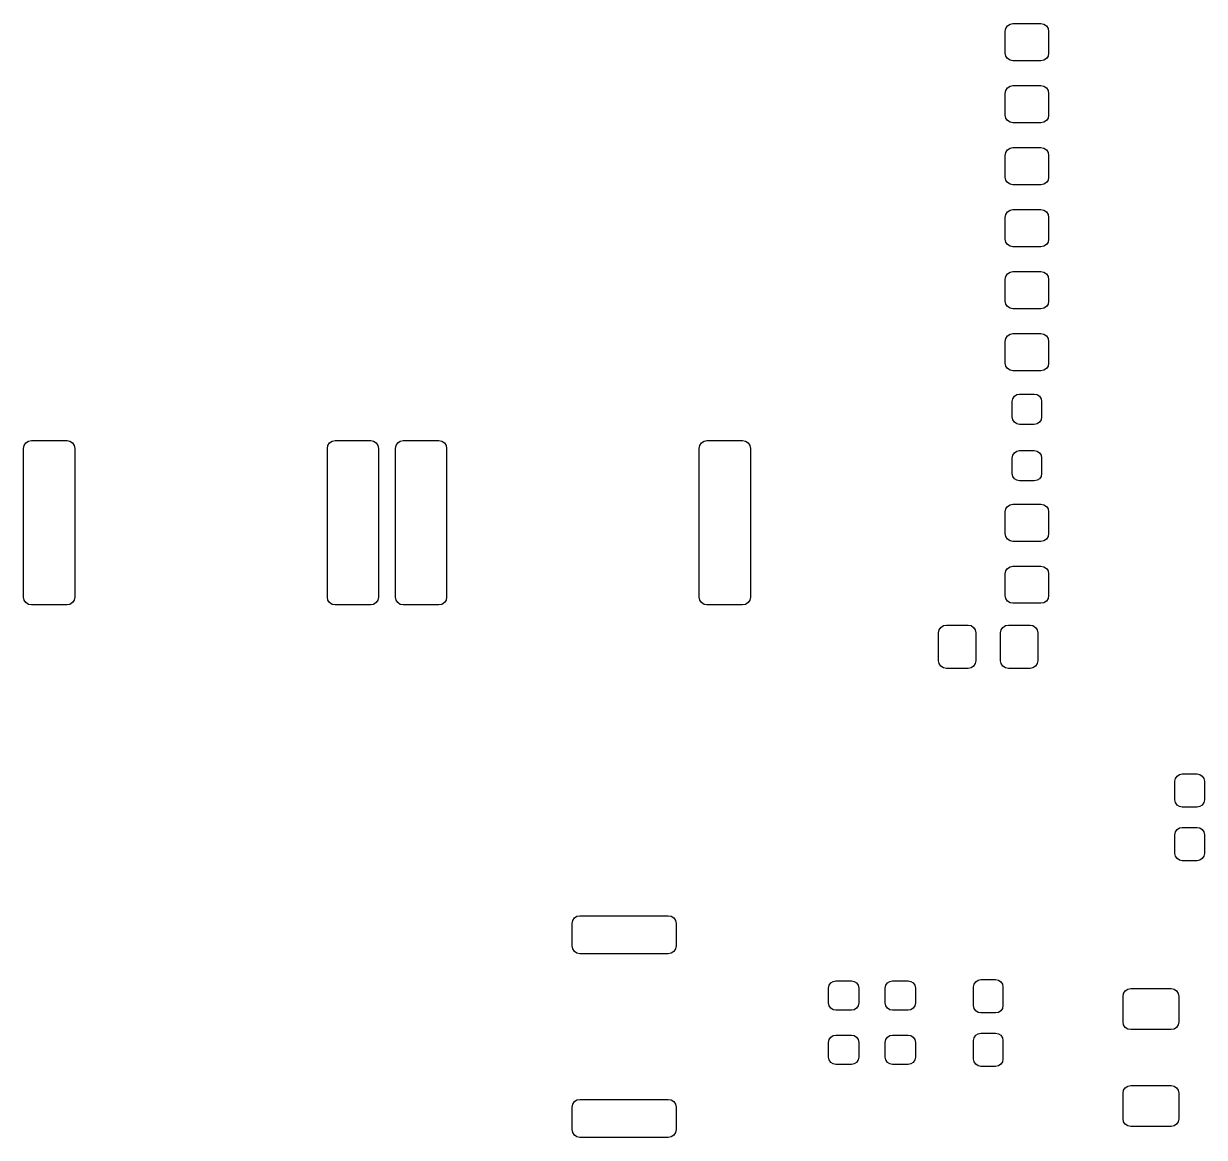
# Model space of a CAD drawing. Extents: x 1 to 7.22, y -3.32 to -0.84.
# Drawn here: x 1.004 to 2.504, y -2.257 to -0.843 of the extents above; entities that cross this region are included whole.
import ezdxf

# ---------------------------------------------------------------- set-up
doc = ezdxf.new("R2010")
doc.units = 0
doc.header["$MEASUREMENT"] = 0
doc.layers.add('BLACK', color=7, linetype='CONTINUOUS')

msp = doc.modelspace()

# ---------------------------------------------------------------- linework, layer by layer
at = {"layer": 'BLACK', "linetype": 'CONTINUOUS'}
for p, q in [((2.251, -0.8524), (2.2517, -0.8486)), ((2.251, -0.8799), (2.251, -0.8524)), ((2.2517, -0.8486), (2.2539, -0.8454)), ((2.2539, -0.8454), (2.2571, -0.8433)), ((2.2571, -0.8433), (2.2608, -0.8425)), ((2.2608, -0.8425), (2.2963, -0.8425)), ((2.2963, -0.8425), (2.3, -0.8433)), ((2.3, -0.8433), (2.3032, -0.8454)), ((2.3032, -0.8454), (2.3054, -0.8486)), ((2.3054, -0.8486), (2.3061, -0.8524)), ((2.3061, -0.8524), (2.3061, -0.8799)), ((2.2517, -0.8837), (2.251, -0.8799)), ((2.2539, -0.8869), (2.2517, -0.8837)), ((2.3054, -0.8837), (2.3032, -0.8869)), ((2.3061, -0.8799), (2.3054, -0.8837)), ((2.2571, -0.889), (2.2539, -0.8869)), ((2.2608, -0.8898), (2.2571, -0.889)), ((2.2963, -0.8898), (2.2608, -0.8898)), ((2.3, -0.889), (2.2963, -0.8898)), ((2.3032, -0.8869), (2.3, -0.889)), ((2.251, -0.9311), (2.2517, -0.9273)), ((2.2517, -0.9273), (2.2539, -0.9241)), ((2.2539, -0.9241), (2.2571, -0.922)), ((2.2571, -0.922), (2.2608, -0.9213)), ((2.2608, -0.9213), (2.2963, -0.9213)), ((2.2963, -0.9213), (2.3, -0.922)), ((2.3, -0.922), (2.3032, -0.9241)), ((2.3032, -0.9241), (2.3054, -0.9273)), ((2.3054, -0.9273), (2.3061, -0.9311)), ((2.251, -0.9587), (2.251, -0.9311)), ((2.3061, -0.9311), (2.3061, -0.9587)), ((2.2517, -0.9624), (2.251, -0.9587)), ((2.3061, -0.9587), (2.3054, -0.9624)), ((2.2539, -0.9656), (2.2517, -0.9624)), ((2.2571, -0.9678), (2.2539, -0.9656)), ((2.2608, -0.9685), (2.2571, -0.9678)), ((2.2963, -0.9685), (2.2608, -0.9685)), ((2.3, -0.9678), (2.2963, -0.9685)), ((2.3032, -0.9656), (2.3, -0.9678)), ((2.3054, -0.9624), (2.3032, -0.9656)), ((2.2517, -1.0061), (2.2539, -1.0029)), ((2.2539, -1.0029), (2.2571, -1.0007)), ((2.2571, -1.0007), (2.2608, -1)), ((2.2608, -1), (2.2963, -1)), ((2.2963, -1), (2.3, -1.0007)), ((2.3, -1.0007), (2.3032, -1.0029)), ((2.3032, -1.0029), (2.3054, -1.0061)), ((2.251, -1.0098), (2.2517, -1.0061)), ((2.251, -1.0374), (2.251, -1.0098)), ((2.3054, -1.0061), (2.3061, -1.0098)), ((2.3061, -1.0098), (2.3061, -1.0374)), ((2.2517, -1.0412), (2.251, -1.0374)), ((2.2539, -1.0444), (2.2517, -1.0412)), ((2.2571, -1.0465), (2.2539, -1.0444)), ((2.2608, -1.0472), (2.2571, -1.0465)), ((2.2963, -1.0472), (2.2608, -1.0472)), ((2.3, -1.0465), (2.2963, -1.0472)), ((2.3032, -1.0444), (2.3, -1.0465)), ((2.3054, -1.0412), (2.3032, -1.0444)), ((2.3061, -1.0374), (2.3054, -1.0412)), ((2.2539, -1.0816), (2.2571, -1.0795)), ((2.2571, -1.0795), (2.2608, -1.0787)), ((2.2608, -1.0787), (2.2963, -1.0787)), ((2.2963, -1.0787), (2.3, -1.0795)), ((2.3, -1.0795), (2.3032, -1.0816)), ((2.251, -1.0886), (2.2517, -1.0848)), ((2.251, -1.1161), (2.251, -1.0886)), ((2.2517, -1.0848), (2.2539, -1.0816)), ((2.3032, -1.0816), (2.3054, -1.0848)), ((2.3054, -1.0848), (2.3061, -1.0886)), ((2.3061, -1.0886), (2.3061, -1.1161)), ((2.2517, -1.1199), (2.251, -1.1161)), ((2.2539, -1.1231), (2.2517, -1.1199)), ((2.2571, -1.1252), (2.2539, -1.1231)), ((2.3032, -1.1231), (2.3, -1.1252)), ((2.3054, -1.1199), (2.3032, -1.1231)), ((2.3061, -1.1161), (2.3054, -1.1199)), ((2.2608, -1.126), (2.2571, -1.1252)), ((2.2963, -1.126), (2.2608, -1.126)), ((2.3, -1.1252), (2.2963, -1.126)), ((2.251, -1.1673), (2.2517, -1.1636)), ((2.251, -1.1949), (2.251, -1.1673)), ((2.2517, -1.1636), (2.2539, -1.1604)), ((2.2539, -1.1604), (2.2571, -1.1582)), ((2.2571, -1.1582), (2.2608, -1.1575)), ((2.2608, -1.1575), (2.2963, -1.1575)), ((2.2963, -1.1575), (2.3, -1.1582)), ((2.3, -1.1582), (2.3032, -1.1604)), ((2.3032, -1.1604), (2.3054, -1.1636)), ((2.3054, -1.1636), (2.3061, -1.1673)), ((2.3061, -1.1673), (2.3061, -1.1949)), ((2.2517, -1.1986), (2.251, -1.1949)), ((2.2539, -1.2018), (2.2517, -1.1986)), ((2.3054, -1.1986), (2.3032, -1.2018)), ((2.3061, -1.1949), (2.3054, -1.1986)), ((2.2571, -1.204), (2.2539, -1.2018)), ((2.2608, -1.2047), (2.2571, -1.204)), ((2.2963, -1.2047), (2.2608, -1.2047)), ((2.3, -1.204), (2.2963, -1.2047)), ((2.3032, -1.2018), (2.3, -1.204)), ((2.251, -1.2461), (2.2517, -1.2423)), ((2.2517, -1.2423), (2.2539, -1.2391)), ((2.2539, -1.2391), (2.2571, -1.237)), ((2.2571, -1.237), (2.2608, -1.2362)), ((2.2608, -1.2362), (2.2963, -1.2362)), ((2.2963, -1.2362), (2.3, -1.237)), ((2.3, -1.237), (2.3032, -1.2391)), ((2.3032, -1.2391), (2.3054, -1.2423)), ((2.3054, -1.2423), (2.3061, -1.2461)), ((2.251, -1.2736), (2.251, -1.2461)), ((2.3061, -1.2461), (2.3061, -1.2736)), ((2.2517, -1.2774), (2.251, -1.2736)), ((2.3061, -1.2736), (2.3054, -1.2774)), ((2.2539, -1.2806), (2.2517, -1.2774)), ((2.2571, -1.2827), (2.2539, -1.2806)), ((2.2608, -1.2835), (2.2571, -1.2827)), ((2.2963, -1.2835), (2.2608, -1.2835)), ((2.3, -1.2827), (2.2963, -1.2835)), ((2.3032, -1.2806), (2.3, -1.2827)), ((2.3054, -1.2774), (2.3032, -1.2806)), ((2.2598, -1.3223), (2.2606, -1.3188)), ((2.2606, -1.3188), (2.2626, -1.3157)), ((2.2626, -1.3157), (2.2656, -1.3137)), ((2.2656, -1.3137), (2.2692, -1.313)), ((2.2692, -1.313), (2.2879, -1.313)), ((2.2879, -1.313), (2.2915, -1.3137)), ((2.2915, -1.3137), (2.2945, -1.3157)), ((2.2945, -1.3157), (2.2965, -1.3188)), ((2.2965, -1.3188), (2.2972, -1.3223)), ((2.2598, -1.342), (2.2598, -1.3223)), ((2.2972, -1.3223), (2.2972, -1.342)), ((2.2606, -1.3456), (2.2598, -1.342)), ((2.2626, -1.3486), (2.2606, -1.3456)), ((2.2656, -1.3507), (2.2626, -1.3486)), ((2.2945, -1.3486), (2.2915, -1.3507)), ((2.2965, -1.3456), (2.2945, -1.3486)), ((2.2972, -1.342), (2.2965, -1.3456)), ((2.2692, -1.3514), (2.2656, -1.3507)), ((2.2879, -1.3514), (2.2692, -1.3514)), ((2.2915, -1.3507), (2.2879, -1.3514)), ((1.0039, -1.3819), (1.0047, -1.3781)), ((1.0047, -1.3781), (1.0068, -1.3749)), ((1.0068, -1.3749), (1.01, -1.3728)), ((1.01, -1.3728), (1.0138, -1.372)), ((1.0138, -1.372), (1.0591, -1.372)), ((1.0591, -1.372), (1.0628, -1.3728)), ((1.0628, -1.3728), (1.066, -1.3749)), ((1.066, -1.3749), (1.0681, -1.3781)), ((1.0681, -1.3781), (1.0689, -1.3819)), ((1.3898, -1.3819), (1.3905, -1.3781)), ((1.3905, -1.3781), (1.3926, -1.3749)), ((1.3926, -1.3749), (1.3958, -1.3728)), ((1.3958, -1.3728), (1.3996, -1.372)), ((1.3996, -1.372), (1.4449, -1.372)), ((1.4449, -1.372), (1.4486, -1.3728)), ((1.4486, -1.3728), (1.4518, -1.3749)), ((1.4518, -1.3749), (1.454, -1.3781)), ((1.454, -1.3781), (1.4547, -1.3819)), ((1.4764, -1.3819), (1.4771, -1.3781)), ((1.4771, -1.3781), (1.4793, -1.3749)), ((1.4793, -1.3749), (1.4825, -1.3728)), ((1.4825, -1.3728), (1.4862, -1.372)), ((1.4862, -1.372), (1.5315, -1.372)), ((1.5315, -1.372), (1.5353, -1.3728)), ((1.5353, -1.3728), (1.5385, -1.3749)), ((1.5385, -1.3749), (1.5406, -1.3781)), ((1.5406, -1.3781), (1.5413, -1.3819)), ((1.8622, -1.3819), (1.863, -1.3781)), ((1.863, -1.3781), (1.8651, -1.3749)), ((1.8651, -1.3749), (1.8683, -1.3728)), ((1.8683, -1.3728), (1.872, -1.372)), ((1.872, -1.372), (1.9173, -1.372)), ((1.9173, -1.372), (1.9211, -1.3728)), ((1.9211, -1.3728), (1.9243, -1.3749)), ((1.9243, -1.3749), (1.9264, -1.3781)), ((1.9264, -1.3781), (1.9272, -1.3819)), ((1.0039, -1.5709), (1.0039, -1.3819)), ((1.0689, -1.3819), (1.0689, -1.5709)), ((1.3898, -1.5709), (1.3898, -1.3819)), ((1.4547, -1.3819), (1.4547, -1.5709)), ((1.4764, -1.5709), (1.4764, -1.3819)), ((1.5413, -1.3819), (1.5413, -1.5709)), ((1.8622, -1.5709), (1.8622, -1.3819)), ((1.9272, -1.3819), (1.9272, -1.5709)), ((2.2598, -1.3942), (2.2606, -1.3906)), ((2.2598, -1.4139), (2.2598, -1.3942)), ((2.2606, -1.3906), (2.2626, -1.3876)), ((2.2626, -1.3876), (2.2656, -1.3856)), ((2.2656, -1.3856), (2.2692, -1.3848)), ((2.2692, -1.3848), (2.2879, -1.3848)), ((2.2879, -1.3848), (2.2915, -1.3856)), ((2.2915, -1.3856), (2.2945, -1.3876)), ((2.2945, -1.3876), (2.2965, -1.3906)), ((2.2965, -1.3906), (2.2972, -1.3942)), ((2.2972, -1.3942), (2.2972, -1.4139)), ((2.2606, -1.4175), (2.2598, -1.4139)), ((2.2626, -1.4205), (2.2606, -1.4175)), ((2.2656, -1.4225), (2.2626, -1.4205)), ((2.2692, -1.4232), (2.2656, -1.4225)), ((2.2879, -1.4232), (2.2692, -1.4232)), ((2.2915, -1.4225), (2.2879, -1.4232)), ((2.2945, -1.4205), (2.2915, -1.4225)), ((2.2965, -1.4175), (2.2945, -1.4205)), ((2.2972, -1.4139), (2.2965, -1.4175)), ((2.2539, -1.4556), (2.2571, -1.4535)), ((2.2571, -1.4535), (2.2608, -1.4528)), ((2.2608, -1.4528), (2.2963, -1.4528)), ((2.2963, -1.4528), (2.3, -1.4535)), ((2.3, -1.4535), (2.3032, -1.4556)), ((2.251, -1.4626), (2.2517, -1.4588)), ((2.251, -1.4902), (2.251, -1.4626)), ((2.2517, -1.4588), (2.2539, -1.4556)), ((2.3032, -1.4556), (2.3054, -1.4588)), ((2.3054, -1.4588), (2.3061, -1.4626)), ((2.3061, -1.4626), (2.3061, -1.4902)), ((2.2517, -1.4939), (2.251, -1.4902)), ((2.2539, -1.4971), (2.2517, -1.4939)), ((2.2571, -1.4993), (2.2539, -1.4971)), ((2.2608, -1.5), (2.2571, -1.4993)), ((2.2963, -1.5), (2.2608, -1.5)), ((2.3, -1.4993), (2.2963, -1.5)), ((2.3032, -1.4971), (2.3, -1.4993)), ((2.3054, -1.4939), (2.3032, -1.4971)), ((2.3061, -1.4902), (2.3054, -1.4939)), ((2.251, -1.5413), (2.2517, -1.5376)), ((2.251, -1.5689), (2.251, -1.5413)), ((2.2517, -1.5376), (2.2539, -1.5344)), ((2.2539, -1.5344), (2.2571, -1.5322)), ((2.2571, -1.5322), (2.2608, -1.5315)), ((2.2608, -1.5315), (2.2963, -1.5315)), ((2.2963, -1.5315), (2.3, -1.5322)), ((2.3, -1.5322), (2.3032, -1.5344)), ((2.3032, -1.5344), (2.3054, -1.5376)), ((2.3054, -1.5376), (2.3061, -1.5413)), ((2.3061, -1.5413), (2.3061, -1.5689)), ((1.0047, -1.5746), (1.0039, -1.5709)), ((1.0068, -1.5778), (1.0047, -1.5746)), ((1.0681, -1.5746), (1.066, -1.5778)), ((1.0689, -1.5709), (1.0681, -1.5746)), ((1.3905, -1.5746), (1.3898, -1.5709)), ((1.3926, -1.5778), (1.3905, -1.5746)), ((1.454, -1.5746), (1.4518, -1.5778)), ((1.4547, -1.5709), (1.454, -1.5746)), ((1.4771, -1.5746), (1.4764, -1.5709)), ((1.4793, -1.5778), (1.4771, -1.5746)), ((1.5406, -1.5746), (1.5385, -1.5778)), ((1.5413, -1.5709), (1.5406, -1.5746)), ((1.863, -1.5746), (1.8622, -1.5709)), ((1.8651, -1.5778), (1.863, -1.5746)), ((1.9264, -1.5746), (1.9243, -1.5778)), ((1.9272, -1.5709), (1.9264, -1.5746)), ((2.2517, -1.5727), (2.251, -1.5689)), ((2.2539, -1.5759), (2.2517, -1.5727)), ((2.3054, -1.5727), (2.3032, -1.5759)), ((2.3061, -1.5689), (2.3054, -1.5727)), ((1.01, -1.58), (1.0068, -1.5778)), ((1.0138, -1.5807), (1.01, -1.58)), ((1.0591, -1.5807), (1.0138, -1.5807)), ((1.0628, -1.58), (1.0591, -1.5807)), ((1.066, -1.5778), (1.0628, -1.58)), ((1.3958, -1.58), (1.3926, -1.5778)), ((1.3996, -1.5807), (1.3958, -1.58)), ((1.4449, -1.5807), (1.3996, -1.5807)), ((1.4486, -1.58), (1.4449, -1.5807)), ((1.4518, -1.5778), (1.4486, -1.58)), ((1.4825, -1.58), (1.4793, -1.5778)), ((1.4862, -1.5807), (1.4825, -1.58)), ((1.5315, -1.5807), (1.4862, -1.5807)), ((1.5353, -1.58), (1.5315, -1.5807)), ((1.5385, -1.5778), (1.5353, -1.58)), ((1.8683, -1.58), (1.8651, -1.5778)), ((1.872, -1.5807), (1.8683, -1.58)), ((1.9173, -1.5807), (1.872, -1.5807)), ((1.9211, -1.58), (1.9173, -1.5807)), ((1.9243, -1.5778), (1.9211, -1.58)), ((2.2571, -1.578), (2.2539, -1.5759)), ((2.2608, -1.5787), (2.2571, -1.578)), ((2.2963, -1.5787), (2.2608, -1.5787)), ((2.3, -1.578), (2.2963, -1.5787)), ((2.3032, -1.5759), (2.3, -1.578)), ((2.1663, -1.6161), (2.1671, -1.6124)), ((2.1663, -1.6516), (2.1663, -1.6161)), ((2.1671, -1.6124), (2.1692, -1.6092)), ((2.1692, -1.6092), (2.1724, -1.607)), ((2.1724, -1.607), (2.1762, -1.6063)), ((2.1762, -1.6063), (2.2037, -1.6063)), ((2.2037, -1.6063), (2.2075, -1.607)), ((2.2075, -1.607), (2.2107, -1.6092)), ((2.2107, -1.6092), (2.2128, -1.6124)), ((2.2128, -1.6124), (2.2136, -1.6161)), ((2.2136, -1.6161), (2.2136, -1.6516)), ((2.2451, -1.6161), (2.2458, -1.6124)), ((2.2451, -1.6516), (2.2451, -1.6161)), ((2.2458, -1.6124), (2.248, -1.6092)), ((2.248, -1.6092), (2.2512, -1.607)), ((2.2512, -1.607), (2.2549, -1.6063)), ((2.2549, -1.6063), (2.2825, -1.6063)), ((2.2825, -1.6063), (2.2862, -1.607)), ((2.2862, -1.607), (2.2894, -1.6092)), ((2.2894, -1.6092), (2.2916, -1.6124)), ((2.2916, -1.6124), (2.2923, -1.6161)), ((2.2923, -1.6161), (2.2923, -1.6516)), ((2.1671, -1.6553), (2.1663, -1.6516)), ((2.1692, -1.6585), (2.1671, -1.6553)), ((2.1724, -1.6607), (2.1692, -1.6585)), ((2.1762, -1.6614), (2.1724, -1.6607)), ((2.2037, -1.6614), (2.1762, -1.6614)), ((2.2075, -1.6607), (2.2037, -1.6614)), ((2.2107, -1.6585), (2.2075, -1.6607)), ((2.2128, -1.6553), (2.2107, -1.6585)), ((2.2136, -1.6516), (2.2128, -1.6553)), ((2.2458, -1.6553), (2.2451, -1.6516)), ((2.248, -1.6585), (2.2458, -1.6553)), ((2.2512, -1.6607), (2.248, -1.6585)), ((2.2549, -1.6614), (2.2512, -1.6607)), ((2.2825, -1.6614), (2.2549, -1.6614)), ((2.2862, -1.6607), (2.2825, -1.6614)), ((2.2894, -1.6585), (2.2862, -1.6607)), ((2.2916, -1.6553), (2.2894, -1.6585)), ((2.2923, -1.6516), (2.2916, -1.6553)), ((2.4672, -1.801), (2.4693, -1.798)), ((2.4693, -1.798), (2.4723, -1.796)), ((2.4723, -1.796), (2.4759, -1.7953)), ((2.4759, -1.7953), (2.4946, -1.7953)), ((2.4946, -1.7953), (2.4982, -1.796)), ((2.4982, -1.796), (2.5012, -1.798)), ((2.5012, -1.798), (2.5032, -1.801)), ((2.4665, -1.8046), (2.4672, -1.801)), ((2.4665, -1.8282), (2.4665, -1.8046)), ((2.5032, -1.801), (2.5039, -1.8046)), ((2.5039, -1.8046), (2.5039, -1.8282)), ((2.4672, -1.8318), (2.4665, -1.8282)), ((2.5039, -1.8282), (2.5032, -1.8318)), ((2.4693, -1.8349), (2.4672, -1.8318)), ((2.4723, -1.8369), (2.4693, -1.8349)), ((2.4759, -1.8376), (2.4723, -1.8369)), ((2.4946, -1.8376), (2.4759, -1.8376)), ((2.4982, -1.8369), (2.4946, -1.8376)), ((2.5012, -1.8349), (2.4982, -1.8369)), ((2.5032, -1.8318), (2.5012, -1.8349)), ((2.4665, -1.8725), (2.4672, -1.869)), ((2.4665, -1.8962), (2.4665, -1.8725)), ((2.4672, -1.869), (2.4693, -1.8659)), ((2.4693, -1.8659), (2.4723, -1.8639)), ((2.4723, -1.8639), (2.4759, -1.8632)), ((2.4759, -1.8632), (2.4946, -1.8632)), ((2.4946, -1.8632), (2.4982, -1.8639)), ((2.4982, -1.8639), (2.5012, -1.8659)), ((2.5012, -1.8659), (2.5032, -1.869)), ((2.5032, -1.869), (2.5039, -1.8725)), ((2.5039, -1.8725), (2.5039, -1.8962)), ((2.4672, -1.8997), (2.4665, -1.8962)), ((2.4693, -1.9028), (2.4672, -1.8997)), ((2.4723, -1.9048), (2.4693, -1.9028)), ((2.4759, -1.9055), (2.4723, -1.9048)), ((2.4982, -1.9048), (2.4946, -1.9055)), ((2.5012, -1.9028), (2.4982, -1.9048)), ((2.5032, -1.8997), (2.5012, -1.9028)), ((2.5039, -1.8962), (2.5032, -1.8997)), ((2.4946, -1.9055), (2.4759, -1.9055)), ((1.7015, -1.9815), (1.7037, -1.9783)), ((1.7037, -1.9783), (1.7069, -1.9761)), ((1.7069, -1.9761), (1.7106, -1.9754)), ((1.7106, -1.9754), (1.8228, -1.9754)), ((1.8228, -1.9754), (1.8266, -1.9761)), ((1.8266, -1.9761), (1.8298, -1.9783)), ((1.8298, -1.9783), (1.8319, -1.9815)), ((1.7008, -1.9852), (1.7015, -1.9815)), ((1.7008, -2.0138), (1.7008, -1.9852)), ((1.8319, -1.9815), (1.8327, -1.9852)), ((1.8327, -1.9852), (1.8327, -2.0138)), ((1.7015, -2.0175), (1.7008, -2.0138)), ((1.7037, -2.0207), (1.7015, -2.0175)), ((1.7069, -2.0229), (1.7037, -2.0207)), ((1.7106, -2.0236), (1.7069, -2.0229)), ((1.8228, -2.0236), (1.7106, -2.0236)), ((1.8266, -2.0229), (1.8228, -2.0236)), ((1.8298, -2.0207), (1.8266, -2.0229)), ((1.8319, -2.0175), (1.8298, -2.0207)), ((1.8327, -2.0138), (1.8319, -2.0175)), ((2.0266, -2.0674), (2.0273, -2.0638)), ((2.0266, -2.0861), (2.0266, -2.0674)), ((2.0273, -2.0638), (2.0293, -2.0608)), ((2.0293, -2.0608), (2.0323, -2.0588)), ((2.0323, -2.0588), (2.0359, -2.0581)), ((2.0359, -2.0581), (2.0556, -2.0581)), ((2.0556, -2.0581), (2.0592, -2.0588)), ((2.0592, -2.0588), (2.0622, -2.0608)), ((2.0622, -2.0608), (2.0642, -2.0638)), ((2.0642, -2.0638), (2.065, -2.0674)), ((2.065, -2.0674), (2.065, -2.0861)), ((2.0984, -2.0674), (2.0991, -2.0638)), ((2.0984, -2.0861), (2.0984, -2.0674)), ((2.0991, -2.0638), (2.1012, -2.0608)), ((2.1012, -2.0608), (2.1042, -2.0588)), ((2.1042, -2.0588), (2.1078, -2.0581)), ((2.1078, -2.0581), (2.1275, -2.0581)), ((2.1275, -2.0581), (2.131, -2.0588)), ((2.131, -2.0588), (2.1341, -2.0608)), ((2.1341, -2.0608), (2.1361, -2.0638)), ((2.1361, -2.0638), (2.1368, -2.0674)), ((2.1368, -2.0674), (2.1368, -2.0861)), ((2.2106, -2.0659), (2.2113, -2.0624)), ((2.2106, -2.0896), (2.2106, -2.0659)), ((2.2113, -2.0624), (2.2134, -2.0593)), ((2.2134, -2.0593), (2.2164, -2.0573)), ((2.2164, -2.0573), (2.22, -2.0566)), ((2.22, -2.0566), (2.2387, -2.0566)), ((2.2387, -2.0566), (2.2423, -2.0573)), ((2.2423, -2.0573), (2.2453, -2.0593)), ((2.2453, -2.0593), (2.2473, -2.0624)), ((2.2473, -2.0624), (2.248, -2.0659)), ((2.248, -2.0659), (2.248, -2.0896)), ((2.4035, -2.0708), (2.4067, -2.0687)), ((2.4067, -2.0687), (2.4104, -2.0679)), ((2.4104, -2.0679), (2.4616, -2.0679)), ((2.4616, -2.0679), (2.4654, -2.0687)), ((2.4654, -2.0687), (2.4686, -2.0708)), ((2.4006, -2.0778), (2.4013, -2.074)), ((2.4006, -2.1102), (2.4006, -2.0778)), ((2.4013, -2.074), (2.4035, -2.0708)), ((2.4686, -2.0708), (2.4707, -2.074)), ((2.4707, -2.074), (2.4715, -2.0778)), ((2.4715, -2.0778), (2.4715, -2.1102)), ((2.0273, -2.0897), (2.0266, -2.0861)), ((2.0293, -2.0927), (2.0273, -2.0897)), ((2.0323, -2.0948), (2.0293, -2.0927)), ((2.0359, -2.0955), (2.0323, -2.0948)), ((2.0556, -2.0955), (2.0359, -2.0955)), ((2.0592, -2.0948), (2.0556, -2.0955)), ((2.0622, -2.0927), (2.0592, -2.0948)), ((2.0642, -2.0897), (2.0622, -2.0927)), ((2.065, -2.0861), (2.0642, -2.0897)), ((2.0991, -2.0897), (2.0984, -2.0861)), ((2.1012, -2.0927), (2.0991, -2.0897)), ((2.1042, -2.0948), (2.1012, -2.0927)), ((2.1078, -2.0955), (2.1042, -2.0948)), ((2.1275, -2.0955), (2.1078, -2.0955)), ((2.131, -2.0948), (2.1275, -2.0955)), ((2.1341, -2.0927), (2.131, -2.0948)), ((2.1361, -2.0897), (2.1341, -2.0927)), ((2.1368, -2.0861), (2.1361, -2.0897)), ((2.2113, -2.0931), (2.2106, -2.0896)), ((2.2134, -2.0962), (2.2113, -2.0931)), ((2.2164, -2.0982), (2.2134, -2.0962)), ((2.22, -2.0989), (2.2164, -2.0982)), ((2.2387, -2.0989), (2.22, -2.0989)), ((2.2423, -2.0982), (2.2387, -2.0989)), ((2.2453, -2.0962), (2.2423, -2.0982)), ((2.2473, -2.0931), (2.2453, -2.0962)), ((2.248, -2.0896), (2.2473, -2.0931)), ((2.4013, -2.114), (2.4006, -2.1102)), ((2.4035, -2.1172), (2.4013, -2.114)), ((2.4707, -2.114), (2.4686, -2.1172)), ((2.4715, -2.1102), (2.4707, -2.114)), ((2.0273, -2.1327), (2.0293, -2.1297)), ((2.0293, -2.1297), (2.0323, -2.1277)), ((2.0323, -2.1277), (2.0359, -2.127)), ((2.0359, -2.127), (2.0556, -2.127)), ((2.0556, -2.127), (2.0592, -2.1277)), ((2.0592, -2.1277), (2.0622, -2.1297)), ((2.0622, -2.1297), (2.0642, -2.1327)), ((2.0991, -2.1327), (2.1012, -2.1297)), ((2.1012, -2.1297), (2.1042, -2.1277)), ((2.1042, -2.1277), (2.1078, -2.127)), ((2.1078, -2.127), (2.1275, -2.127)), ((2.1275, -2.127), (2.131, -2.1277)), ((2.131, -2.1277), (2.1341, -2.1297)), ((2.1341, -2.1297), (2.1361, -2.1327)), ((2.2113, -2.1303), (2.2134, -2.1272)), ((2.2134, -2.1272), (2.2164, -2.1252)), ((2.2164, -2.1252), (2.22, -2.1245)), ((2.22, -2.1245), (2.2387, -2.1245)), ((2.2387, -2.1245), (2.2423, -2.1252)), ((2.2423, -2.1252), (2.2453, -2.1272)), ((2.2453, -2.1272), (2.2473, -2.1303)), ((2.4067, -2.1193), (2.4035, -2.1172)), ((2.4104, -2.1201), (2.4067, -2.1193)), ((2.4616, -2.1201), (2.4104, -2.1201)), ((2.4654, -2.1193), (2.4616, -2.1201)), ((2.4686, -2.1172), (2.4654, -2.1193)), ((2.0266, -2.1363), (2.0273, -2.1327)), ((2.0266, -2.155), (2.0266, -2.1363)), ((2.0642, -2.1327), (2.065, -2.1363)), ((2.065, -2.1363), (2.065, -2.155)), ((2.0984, -2.1363), (2.0991, -2.1327)), ((2.0984, -2.155), (2.0984, -2.1363)), ((2.1361, -2.1327), (2.1368, -2.1363)), ((2.1368, -2.1363), (2.1368, -2.155)), ((2.2106, -2.1339), (2.2113, -2.1303)), ((2.2106, -2.1575), (2.2106, -2.1339)), ((2.2473, -2.1303), (2.248, -2.1339)), ((2.248, -2.1339), (2.248, -2.1575)), ((2.0273, -2.1586), (2.0266, -2.155)), ((2.0293, -2.1616), (2.0273, -2.1586)), ((2.0642, -2.1586), (2.0622, -2.1616)), ((2.065, -2.155), (2.0642, -2.1586)), ((2.0991, -2.1586), (2.0984, -2.155)), ((2.1012, -2.1616), (2.0991, -2.1586)), ((2.1361, -2.1586), (2.1341, -2.1616)), ((2.1368, -2.155), (2.1361, -2.1586)), ((2.2113, -2.1611), (2.2106, -2.1575)), ((2.248, -2.1575), (2.2473, -2.1611)), ((2.0323, -2.1637), (2.0293, -2.1616)), ((2.0359, -2.1644), (2.0323, -2.1637)), ((2.0556, -2.1644), (2.0359, -2.1644)), ((2.0592, -2.1637), (2.0556, -2.1644)), ((2.0622, -2.1616), (2.0592, -2.1637)), ((2.1042, -2.1637), (2.1012, -2.1616)), ((2.1078, -2.1644), (2.1042, -2.1637)), ((2.1275, -2.1644), (2.1078, -2.1644)), ((2.131, -2.1637), (2.1275, -2.1644)), ((2.1341, -2.1616), (2.131, -2.1637)), ((2.2134, -2.1641), (2.2113, -2.1611)), ((2.2164, -2.1661), (2.2134, -2.1641)), ((2.22, -2.1668), (2.2164, -2.1661)), ((2.2387, -2.1668), (2.22, -2.1668)), ((2.2423, -2.1661), (2.2387, -2.1668)), ((2.2453, -2.1641), (2.2423, -2.1661)), ((2.2473, -2.1611), (2.2453, -2.1641)), ((2.4006, -2.2008), (2.4013, -2.197)), ((2.4006, -2.2333), (2.4006, -2.2008)), ((2.4013, -2.197), (2.4035, -2.1938)), ((2.4035, -2.1938), (2.4067, -2.1917)), ((2.4067, -2.1917), (2.4104, -2.1909)), ((2.4104, -2.1909), (2.4616, -2.1909)), ((2.4616, -2.1909), (2.4654, -2.1917)), ((2.4654, -2.1917), (2.4686, -2.1938)), ((2.4686, -2.1938), (2.4707, -2.197)), ((2.4707, -2.197), (2.4715, -2.2008)), ((2.4715, -2.2008), (2.4715, -2.2333)), ((1.7008, -2.2185), (1.7015, -2.2147)), ((1.7008, -2.247), (1.7008, -2.2185)), ((1.7015, -2.2147), (1.7037, -2.2115)), ((1.7037, -2.2115), (1.7069, -2.2094)), ((1.7069, -2.2094), (1.7106, -2.2087)), ((1.7106, -2.2087), (1.8228, -2.2087)), ((1.8228, -2.2087), (1.8266, -2.2094)), ((1.8266, -2.2094), (1.8298, -2.2115)), ((1.8298, -2.2115), (1.8319, -2.2147)), ((1.8319, -2.2147), (1.8327, -2.2185)), ((1.8327, -2.2185), (1.8327, -2.247)), ((2.4013, -2.237), (2.4006, -2.2333)), ((2.4715, -2.2333), (2.4707, -2.237)), ((1.7015, -2.2508), (1.7008, -2.247)), ((1.8327, -2.247), (1.8319, -2.2508)), ((2.4035, -2.2402), (2.4013, -2.237)), ((2.4067, -2.2424), (2.4035, -2.2402)), ((2.4104, -2.2431), (2.4067, -2.2424)), ((2.4616, -2.2431), (2.4104, -2.2431)), ((2.4654, -2.2424), (2.4616, -2.2431)), ((2.4686, -2.2402), (2.4654, -2.2424)), ((2.4707, -2.237), (2.4686, -2.2402)), ((1.7037, -2.254), (1.7015, -2.2508)), ((1.7069, -2.2561), (1.7037, -2.254)), ((1.7106, -2.2569), (1.7069, -2.2561)), ((1.8228, -2.2569), (1.7106, -2.2569)), ((1.8266, -2.2561), (1.8228, -2.2569)), ((1.8298, -2.254), (1.8266, -2.2561)), ((1.8319, -2.2508), (1.8298, -2.254))]:
    msp.add_line(p, q, dxfattribs=at)

doc.saveas('drawing.dxf')
